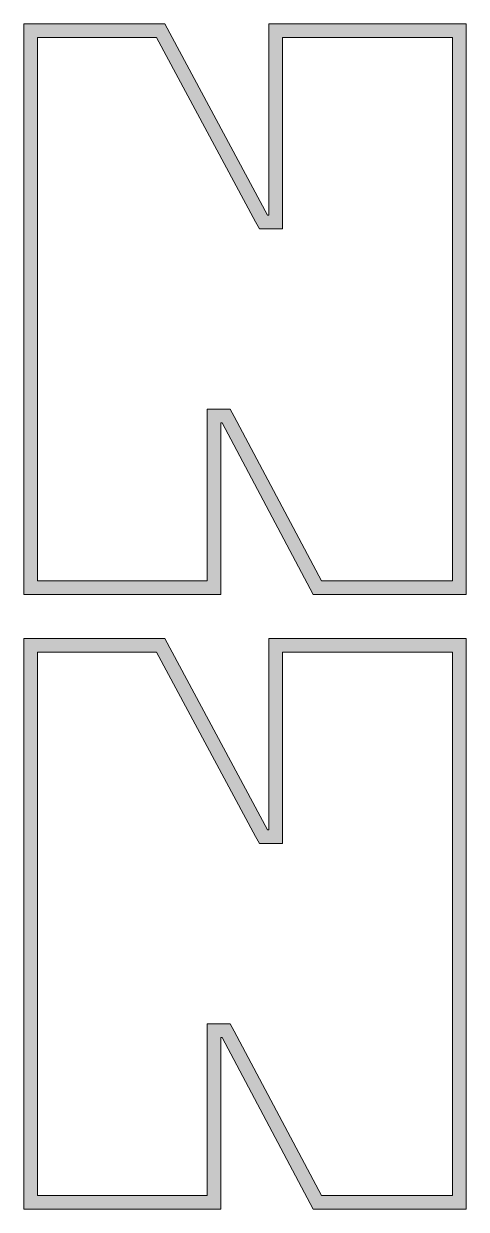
# Model space of a CAD drawing. Header units: millimetres. Extents: x 74 to 699, y -295 to -32.
# Drawn here: x 283 to 381.4, y -295.3 to -31.6 of the extents above; entities that cross this region are included whole.
import ezdxf

# ---------------------------------------------------------------- set-up
doc = ezdxf.new("R2010")
doc.units = ezdxf.units.MM
doc.header["$MEASUREMENT"] = 0
doc.layers.add('Layer 10', color=7, linetype='Continuous')
doc.layers.add('Layer 4', color=7, linetype='Continuous')

msp = doc.modelspace()

# ---------------------------------------------------------------- hatches: boundary and pattern name
at = {"layer": 'Layer 10'}
h = msp.add_hatch(color=2, dxfattribs=at)
h.dxf.hatch_style = 2
h.paths.add_polyline_path([(381.41, -31.56), (337.5, -31.56), (337.5, -74.17), (337.24, -74.17), (314.38, -31.56), (283, -31.56), (283, -158.55), (326.85, -158.55), (326.85, -120.37), (327.11, -120.37), (347.36, -158.55), (381.41, -158.55)])
h.paths.add_polyline_path([(378.37, -34.6), (378.37, -155.51), (349.19, -155.51), (329.8, -118.94), (328.94, -117.32), (327.11, -117.32), (326.85, -117.32), (323.8, -117.32), (323.8, -120.37), (323.8, -155.51), (286.05, -155.51), (286.05, -34.6), (312.55, -34.6), (334.56, -75.61), (335.42, -77.21), (337.24, -77.21), (337.5, -77.21), (340.55, -77.21), (340.55, -74.17), (340.55, -34.6)])
at = {"layer": 'Layer 4'}
h = msp.add_hatch(color=2, dxfattribs=at)
h.dxf.hatch_style = 2
h.paths.add_polyline_path([(381.41, -168.29), (337.5, -168.29), (337.5, -210.9), (337.24, -210.9), (314.38, -168.29), (283, -168.29), (283, -295.28), (326.85, -295.28), (326.85, -257.1), (327.11, -257.1), (347.36, -295.28), (381.41, -295.28)])
h.paths.add_polyline_path([(378.37, -171.33), (378.37, -292.24), (349.19, -292.24), (329.8, -255.67), (328.94, -254.05), (327.11, -254.05), (326.85, -254.05), (323.8, -254.05), (323.8, -257.1), (323.8, -292.24), (286.05, -292.24), (286.05, -171.33), (312.55, -171.33), (334.56, -212.34), (335.42, -213.94), (337.24, -213.94), (337.5, -213.94), (340.55, -213.94), (340.55, -210.9), (340.55, -171.33)])

# ---------------------------------------------------------------- linework, layer by layer
at = {"layer": 'Layer 10', "lineweight": 0}
for points in [[(381.41, -31.56), (337.5, -31.56), (337.5, -74.17), (337.24, -74.17), (314.38, -31.56), (283, -31.56), (283, -158.55), (326.85, -158.55), (326.85, -120.37), (327.11, -120.37), (347.36, -158.55), (381.41, -158.55), (381.41, -31.56), (381.41, -31.56)], [(378.37, -34.6), (378.37, -155.51), (349.19, -155.51), (329.8, -118.94), (328.94, -117.32), (327.11, -117.32), (326.85, -117.32), (323.8, -117.32), (323.8, -120.37), (323.8, -155.51), (286.05, -155.51), (286.05, -34.6), (312.55, -34.6), (334.56, -75.61), (335.42, -77.21), (337.24, -77.21), (337.5, -77.21), (340.55, -77.21), (340.55, -74.17), (340.55, -34.6), (378.37, -34.6)]]:
    msp.add_lwpolyline(points, dxfattribs=at)
at = {"layer": 'Layer 4', "lineweight": 0}
for points in [[(381.41, -168.29), (337.5, -168.29), (337.5, -210.9), (337.24, -210.9), (314.38, -168.29), (283, -168.29), (283, -295.28), (326.85, -295.28), (326.85, -257.1), (327.11, -257.1), (347.36, -295.28), (381.41, -295.28), (381.41, -168.29), (381.41, -168.29)], [(378.37, -171.33), (378.37, -292.24), (349.19, -292.24), (329.8, -255.67), (328.94, -254.05), (327.11, -254.05), (326.85, -254.05), (323.8, -254.05), (323.8, -257.1), (323.8, -292.24), (286.05, -292.24), (286.05, -171.33), (312.55, -171.33), (334.56, -212.34), (335.42, -213.94), (337.24, -213.94), (337.5, -213.94), (340.55, -213.94), (340.55, -210.9), (340.55, -171.33), (378.37, -171.33)]]:
    msp.add_lwpolyline(points, dxfattribs=at)

doc.saveas('drawing.dxf')
